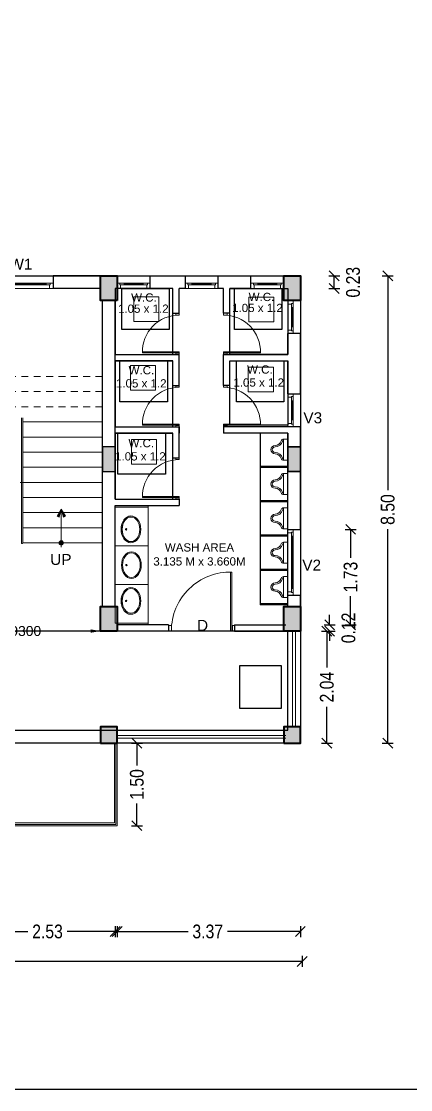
# Model space of a CAD drawing. Header units: metres. Extents: x 2792 to 3145, y -72 to 111.
# Drawn here: x 3051.19 to 3058.27, y -71.97 to -52.54 of the extents above; entities that cross this region are included whole.
import ezdxf
from ezdxf.enums import TextEntityAlignment as Align

# ---------------------------------------------------------------- set-up
doc = ezdxf.new("R2010")
doc.units = ezdxf.units.M
doc.header["$MEASUREMENT"] = 0
doc.header["$PDMODE"] = 35
doc.linetypes.add('HIDDEN', pattern=[0.375, 0.25, -0.125])
for name, color, linetype, lineweight in [('BEAM', 4, 'Continuous', 30), ('BLK_1_FLR_0_WASH', 55, 'Continuous', 5), ('Col', 2, 'Continuous', 40), ('column', 6, 'Continuous', 9), ('DIM', 7, 'Continuous', 18), ('El', 9, 'Continuous', 20), ('Fittings', 9, 'Continuous', 0), ('Frame', 11, 'Continuous', 20), ('Hidden', 8, 'HIDDEN', 0), ('JOI', 4, 'Continuous', 20), ('Stair', 52, 'Continuous', 18), ('Text', 7, 'Continuous', 5), ('WALL', 7, 'Continuous', 30)]:
    doc.layers.add(name, color=color, linetype=linetype, lineweight=lineweight)
for name, color, linetype in [('BLK_1_FLR_0_ EXIT_WIDTH_ STAIR', 1, 'Continuous'), ('BLK_1_FLR_0_BLT_UP_AREA', 44, 'Continuous'), ('BLK_1_FLR_0_CARPET_AREA', 56, 'Continuous'), ('BLK_1_FLR_0_DRINKING_WATER', 7, 'Continuous'), ('BLK_1_FLR_0_URINAL', 235, 'Continuous'), ('BLK_1_FLR_0_WATER_CLOSET', 1, 'Continuous'), ('TOILET_VENTILATION', 6, 'Continuous'), ('WIN', 2, 'Continuous')]:
    doc.layers.add(name, color=color, linetype=linetype)
doc.styles.add('SKR', font='ARIALN.TTF')
doc.styles.get("Standard").update_dxf_attribs({"font": 'arial.ttf'})
doc.dimstyles.new('SKR', dxfattribs={"dimtxt": 0.25, "dimasz": 0.18, "dimexe": 0.1, "dimexo": 0.0625, "dimgap": 0.09, "dimtad": 0, "dimzin": 0, "dimdsep": 46, "dimtxsty": 'SKR', "dimblk": 'OBLIQUE', "dimcen": 0.09, "dimclrd": 8, "dimclre": 8, "dimadec": 0, "dimazin": 0, "dimtfac": 1, "dimtofl": 0, "dimtmove": 2, "dimatfit": 3, "dimfxl": 0, "dimtolj": 1, "dimtzin": 0, "dimarcsym": 0})
doc.dimstyles.get("Standard").update_dxf_attribs({"dimtxt": 0.18, "dimasz": 0.18, "dimexe": 0.18, "dimexo": 0.0625, "dimgap": 0.09, "dimtad": 0, "dimtih": 1, "dimtoh": 1, "dimdec": 4, "dimzin": 0, "dimdsep": 46, "dimtxsty": 'Standard', "dimcen": 0.09, "dimadec": 0, "dimazin": 0, "dimtfac": 1, "dimtdec": 4, "dimtofl": 0, "dimtmove": 0, "dimatfit": 3, "dimfxl": 0, "dimtolj": 1, "dimtzin": 0, "dimarcsym": 0})

# ---------------------------------------------------------------- blocks, each defined once
blk = doc.blocks.new('Z$W@#478')
h = blk.add_hatch(color=256)
h.paths.add_polyline_path([(0, 0), (0.5, -0.87), (0.26, -0.97)])
h.paths.add_polyline_path([(-0.5, -0.87), (-0.26, -0.97), (0, 0)])
for p, q in [((-0.5, -0.87), (0, 0)), ((-0.26, -0.97), (0, 0)), ((0.5, -0.87), (0, 0)), ((0.26, -0.97), (0, 0)), ((-0.5, -0.87), (-0.26, -0.97)), ((0.26, -0.97), (0.5, -0.87))]:
    blk.add_line(p, q)
blk = doc.blocks.new('A$C7F851B0A')
for p, q in [((1.5, 0), (1.5, 32.24)), ((2.25, 0), (2.25, 32.25)), ((1.2, 3), (0, 3)), ((0, 0), (0, 3)), ((1.2, 0), (0, 0)), ((1.2, 0), (1.2, 3)), ((2.25, 0), (1.5, 0)), ((34.5, 0), (34.5, 3)), ((34.5, 3), (36, 3)), ((34.5, 0), (36, 0)), ((36, 0), (36, 3))]:
    blk.add_line(p, q)
blk.add_arc((2.25, 0), 32.25, 0, 91.33258)
blk = doc.blocks.new('C')
at = {"layer": 'column'}
blk.add_hatch(color=2, dxfattribs=at).paths.add_polyline_path([(0, -450), (300, -450), (300, 0), (0, 0)])
at = {"layer": 'column', "color": 6}
blk.add_lwpolyline([(0, -450), (300, -450), (300, 0), (0, 0)], close=True, dxfattribs=at)
blk = doc.blocks.new('C2')
at = {"layer": 'BEAM'}
blk.add_hatch(color=2, dxfattribs=at).paths.add_polyline_path([(230, 0), (0, 0), (0, -450), (230, -450)])
at = {"layer": 'BEAM', "color": 6}
blk.add_lwpolyline([(0, -450), (230, -450), (230, 0), (0, 0)], close=True, dxfattribs=at)
blk = doc.blocks.new('C3')
at = {"layer": 'column'}
blk.add_hatch(color=2, dxfattribs=at).paths.add_polyline_path([(300, -300), (300, 0), (0, 0), (0, -300)])
at = {"layer": 'column', "color": 6}
blk.add_lwpolyline([(0, -300), (300, -300), (300, 0), (0, 0)], close=True, dxfattribs=at)
blk = doc.blocks.new('_Oblique')
at = {"color": 0, "linetype": 'ByBlock', "lineweight": -2}
blk.add_line((-0.5, -0.5), (0.5, 0.5), dxfattribs=at)
blk = doc.blocks.new('*D35')
at = {"layer": 'Defpoints', "color": 0}
for p in [(3055.533, -63.631), (3056.745, -63.631), (3055.581, -65.671)]:
    blk.add_point(p, dxfattribs=at)
at = {"layer": 'DIM', "color": 8, "lineweight": -2}
for p, q in [((3056.645, -63.631), (3056.845, -63.631)), ((3056.745, -63.631), (3056.745, -64.294)), ((3056.745, -65.671), (3056.745, -65.009)), ((3056.645, -65.671), (3056.845, -65.671))]:
    blk.add_line(p, q, dxfattribs=at)
at = {"layer": 'DIM', "color": 8, "lineweight": -2, "xscale": 0.18, "yscale": 0.18, "zscale": 0.18}
for p, rotation in [((3056.745, -63.631), 90), ((3056.745, -65.671), 270)]:
    blk.add_blockref('_Oblique', p, dxfattribs=dict(at, rotation=rotation))
at = {"layer": 'DIM', "color": 0, "insert": (3056.745, -64.651), "char_height": 0.25, "attachment_point": 5, "rotation": 90, "style": 'SKR'}
blk.add_mtext('\\A1;2.04', dxfattribs=at)
blk = doc.blocks.new('*D36')
at = {"layer": 'Defpoints', "color": 0}
for p in [(3055.785, -63.516), (3056.795, -63.516), (3055.533, -63.631)]:
    blk.add_point(p, dxfattribs=at)
at = {"layer": 'DIM', "color": 8, "lineweight": -2}
for p, q in [((3056.795, -63.516), (3056.795, -63.336)), ((3056.695, -63.516), (3056.895, -63.516)), ((3056.695, -63.631), (3056.895, -63.631)), ((3056.795, -63.631), (3056.795, -63.811))]:
    blk.add_line(p, q, dxfattribs=at)
at = {"layer": 'DIM', "color": 8, "lineweight": -2, "xscale": 0.18, "yscale": 0.18, "zscale": 0.18}
for p, rotation in [((3056.795, -63.516), 270), ((3056.795, -63.631), 90)]:
    blk.add_blockref('_Oblique', p, dxfattribs=dict(at, rotation=rotation))
at = {"layer": 'DIM', "color": 0, "insert": (3057.138, -63.574), "char_height": 0.25, "attachment_point": 5, "rotation": 90, "style": 'SKR'}
blk.add_mtext('\\A1;0.12', dxfattribs=at)
blk = doc.blocks.new('*D37')
at = {"layer": 'Defpoints', "color": 0}
for p in [(3056.173, -61.781), (3057.177, -61.781), (3055.785, -63.516)]:
    blk.add_point(p, dxfattribs=at)
at = {"layer": 'DIM', "color": 8, "lineweight": -2}
for p, q in [((3057.077, -61.781), (3057.277, -61.781)), ((3057.177, -61.781), (3057.177, -62.302)), ((3057.177, -63.516), (3057.177, -62.996)), ((3057.077, -63.516), (3057.277, -63.516))]:
    blk.add_line(p, q, dxfattribs=at)
at = {"layer": 'DIM', "color": 8, "lineweight": -2, "xscale": 0.18, "yscale": 0.18, "zscale": 0.18}
for p, rotation in [((3057.177, -61.781), 90), ((3057.177, -63.516), 270)]:
    blk.add_blockref('_Oblique', p, dxfattribs=dict(at, rotation=rotation))
at = {"layer": 'DIM', "color": 0, "insert": (3057.177, -62.649), "char_height": 0.25, "attachment_point": 5, "rotation": 90, "style": 'SKR'}
blk.add_mtext('\\A1;1.73', dxfattribs=at)
blk = doc.blocks.new('*D38')
at = {"layer": 'Defpoints', "color": 0}
for p in [(3055.89, -57.171), (3056.879, -57.171), (3055.885, -57.401)]:
    blk.add_point(p, dxfattribs=at)
at = {"layer": 'DIM', "color": 8, "lineweight": -2}
for p, q in [((3056.779, -57.171), (3056.979, -57.171)), ((3056.879, -57.401), (3056.879, -57.171)), ((3056.779, -57.401), (3056.979, -57.401))]:
    blk.add_line(p, q, dxfattribs=at)
at = {"layer": 'DIM', "color": 8, "lineweight": -2, "xscale": 0.18, "yscale": 0.18, "zscale": 0.18}
for p, rotation in [((3056.879, -57.171), 90), ((3056.879, -57.401), 270)]:
    blk.add_blockref('_Oblique', p, dxfattribs=dict(at, rotation=rotation))
at = {"layer": 'DIM', "color": 0, "insert": (3057.221, -57.286), "char_height": 0.25, "attachment_point": 5, "rotation": 90, "style": 'SKR'}
blk.add_mtext('\\A1;0.23', dxfattribs=at)
blk = doc.blocks.new('*D39')
at = {"layer": 'Defpoints', "color": 0}
for p in [(3055.816, -57.171), (3057.851, -57.171), (3055.816, -65.671)]:
    blk.add_point(p, dxfattribs=at)
at = {"layer": 'DIM', "color": 8, "lineweight": -2}
for p, q in [((3057.751, -57.171), (3057.951, -57.171)), ((3057.851, -57.171), (3057.851, -61.066)), ((3057.851, -65.671), (3057.851, -61.777)), ((3057.751, -65.671), (3057.951, -65.671))]:
    blk.add_line(p, q, dxfattribs=at)
at = {"layer": 'DIM', "color": 8, "lineweight": -2, "xscale": 0.18, "yscale": 0.18, "zscale": 0.18}
for p, rotation in [((3057.851, -57.171), 90), ((3057.851, -65.671), 270)]:
    blk.add_blockref('_Oblique', p, dxfattribs=dict(at, rotation=rotation))
at = {"layer": 'DIM', "color": 0, "insert": (3057.851, -61.421), "char_height": 0.25, "attachment_point": 5, "rotation": 90, "style": 'SKR'}
blk.add_mtext('\\A1;8.50', dxfattribs=at)
blk = doc.blocks.new('*D45')
at = {"layer": 'Defpoints', "color": 0}
for p in [(3052.933, -67.171), (3050.403, -68.671), (3052.933, -69.096)]:
    blk.add_point(p, dxfattribs=at)
at = {"layer": 'DIM', "color": 8, "lineweight": -2}
for p, q in [((3050.403, -68.996), (3050.403, -69.196)), ((3050.403, -69.096), (3051.31, -69.096)), ((3052.933, -69.096), (3052.026, -69.096)), ((3052.933, -68.996), (3052.933, -69.196))]:
    blk.add_line(p, q, dxfattribs=at)
at = {"layer": 'DIM', "color": 8, "lineweight": -2, "xscale": 0.18, "yscale": 0.18, "zscale": 0.18, "rotation": 180}
blk.add_blockref('_Oblique', (3050.403, -69.096), dxfattribs=at)
at = {"layer": 'DIM', "color": 8, "lineweight": -2, "xscale": 0.18, "yscale": 0.18, "zscale": 0.18}
blk.add_blockref('_Oblique', (3052.933, -69.096), dxfattribs=at)
at = {"layer": 'DIM', "color": 0, "insert": (3051.668, -69.096), "char_height": 0.25, "attachment_point": 5, "style": 'SKR'}
blk.add_mtext('\\A1;2.53', dxfattribs=at)
blk = doc.blocks.new('*D46')
at = {"layer": 'Defpoints', "color": 0}
for p in [(3056.263, -64.999), (3052.898, -67.171), (3056.263, -69.096)]:
    blk.add_point(p, dxfattribs=at)
at = {"layer": 'DIM', "color": 8, "lineweight": -2}
for p, q in [((3052.898, -68.996), (3052.898, -69.196)), ((3052.898, -69.096), (3054.224, -69.096)), ((3056.263, -69.096), (3054.937, -69.096)), ((3056.263, -68.996), (3056.263, -69.196))]:
    blk.add_line(p, q, dxfattribs=at)
at = {"layer": 'DIM', "color": 8, "lineweight": -2, "xscale": 0.18, "yscale": 0.18, "zscale": 0.18, "rotation": 180}
blk.add_blockref('_Oblique', (3052.898, -69.096), dxfattribs=at)
at = {"layer": 'DIM', "color": 8, "lineweight": -2, "xscale": 0.18, "yscale": 0.18, "zscale": 0.18}
blk.add_blockref('_Oblique', (3056.263, -69.096), dxfattribs=at)
at = {"layer": 'DIM', "color": 0, "insert": (3054.58, -69.096), "char_height": 0.25, "attachment_point": 5, "style": 'SKR'}
blk.add_mtext('\\A1;3.37', dxfattribs=at)
blk = doc.blocks.new('*D47')
at = {"layer": 'Defpoints', "color": 0}
for p in [(3001.658, -64.908), (3056.298, -64.999), (3056.298, -69.64)]:
    blk.add_point(p, dxfattribs=at)
at = {"layer": 'DIM', "color": 8, "lineweight": -2}
for p, q in [((3001.658, -69.54), (3001.658, -69.74)), ((3056.298, -69.54), (3056.298, -69.74)), ((3001.658, -69.64), (3028.542, -69.64)), ((3056.298, -69.64), (3029.413, -69.64))]:
    blk.add_line(p, q, dxfattribs=at)
at = {"layer": 'DIM', "color": 8, "lineweight": -2, "xscale": 0.18, "yscale": 0.18, "zscale": 0.18, "rotation": 180}
blk.add_blockref('_Oblique', (3001.658, -69.64), dxfattribs=at)
at = {"layer": 'DIM', "color": 8, "lineweight": -2, "xscale": 0.18, "yscale": 0.18, "zscale": 0.18}
blk.add_blockref('_Oblique', (3056.298, -69.64), dxfattribs=at)
at = {"layer": 'DIM', "color": 0, "insert": (3028.978, -69.64), "char_height": 0.25, "attachment_point": 5, "style": 'SKR'}
blk.add_mtext('\\A1;54.64', dxfattribs=at)
blk = doc.blocks.new('*D51')
at = {"layer": 'Defpoints', "color": 0}
for p in [(3052.933, -65.671), (3053.292, -65.671), (3052.933, -67.171)]:
    blk.add_point(p, dxfattribs=at)
at = {"layer": 'DIM', "color": 8, "lineweight": -2}
for p, q in [((3053.192, -65.671), (3053.392, -65.671)), ((3053.292, -65.671), (3053.292, -66.075)), ((3053.292, -67.171), (3053.292, -66.768)), ((3053.192, -67.171), (3053.392, -67.171))]:
    blk.add_line(p, q, dxfattribs=at)
at = {"layer": 'DIM', "color": 8, "lineweight": -2, "xscale": 0.18, "yscale": 0.18, "zscale": 0.18}
for p, rotation in [((3053.292, -65.671), 90), ((3053.292, -67.171), 270)]:
    blk.add_blockref('_Oblique', p, dxfattribs=dict(at, rotation=rotation))
at = {"layer": 'DIM', "color": 0, "insert": (3053.292, -66.421), "char_height": 0.25, "attachment_point": 5, "rotation": 90, "style": 'SKR'}
blk.add_mtext('\\A1;1.50', dxfattribs=at)
blk = doc.blocks.new('A$C52FD6809')
for p, q in [((-7.5, 3), (7.5, 3)), ((-7.5, 3), (-7.5, 3)), ((-7.5, 0), (-7.5, 3)), ((-7.5, 0), (7.5, 0)), ((7.5, 3), (7.5, 3)), ((7.5, 0), (7.5, 3))]:
    blk.add_line(p, q)
for centre, radius, start, end in [((-7.5, 9), 4.5, 286.2602, 0), ((-7.5, 9), 5.5, 286.2602, 0), ((0, 9), 3, 0, 180), ((0, 9), 2, 0, 180), ((7.5, 9), 5.5, 180, 253.7398), ((7.5, 9), 4.5, 180, 253.7398), ((-5.75, 3), 1.75, 106.2602, 180), ((-5.75, 3), 0.75, 106.2602, 180), ((5.75, 3), 0.75, 0, 73.7398), ((5.75, 3), 1.75, 0, 73.7398)]:
    blk.add_arc(centre, radius, start, end)
blk = doc.blocks.new('Z$W@#00390BB8')
blk.add_circle((0, 0.268), 0.0128)
at = {"extrusion": (0, 0, -1)}
for major_axis, ratio in [((-0.243, 0), 0.736842), ((-0.224, 0), 0.714286)]:
    blk.add_ellipse((0, 0.179), major_axis=major_axis, ratio=ratio, dxfattribs=at)
blk = doc.blocks.new('*D250')
at = {"layer": 'BLK_1_FLR_0_ EXIT_WIDTH_ STAIR', "color": 0, "lineweight": -2}
for p, q in [((3049.703, -63.569), (3049.703, -63.451)), ((3052.633, -63.569), (3052.633, -63.451)), ((3049.883, -63.631), (3050.703, -63.631)), ((3052.453, -63.631), (3051.633, -63.631))]:
    blk.add_line(p, q, dxfattribs=at)
at = {"layer": 'BLK_1_FLR_0_ EXIT_WIDTH_ STAIR', "color": 0}
for points in [[(3049.883, -63.601), (3049.883, -63.661), (3049.703, -63.631)], [(3052.453, -63.601), (3052.453, -63.661), (3052.633, -63.631)]]:
    blk.add_solid(points, dxfattribs=at)
at = {"layer": 'Defpoints', "color": 0}
for p in [(3049.703, -63.631), (3049.703, -63.631), (3052.633, -63.631)]:
    blk.add_point(p, dxfattribs=at)
at = {"layer": 'BLK_1_FLR_0_ EXIT_WIDTH_ STAIR', "color": 0, "insert": (3051.168, -63.631), "char_height": 0.18, "attachment_point": 5}
blk.add_mtext('\\A1;2.9300', dxfattribs=at)

msp = doc.modelspace()

# ---------------------------------------------------------------- hatches: boundary and pattern name
at = {"layer": 'DIM'}
h = msp.add_hatch(color=256, dxfattribs=at)
h.paths.add_polyline_path([(3051.91792, -61.98814, 0.41421356), (3051.87959, -62.02647), (3051.91792, -62.02647)])
h.paths.add_polyline_path([(3051.91792, -61.98814), (3051.91792, -62.02647), (3051.95625, -62.02647, 0.41421356)])
h.paths.add_polyline_path([(3051.95625, -62.02647), (3051.91792, -62.02647), (3051.91792, -62.06481, 0.41421356)])
h.paths.add_polyline_path([(3051.91792, -62.02647), (3051.87959, -62.02647, 0.41421356), (3051.91792, -62.06481)])

# ---------------------------------------------------------------- linework, layer by layer
msp.add_lwpolyline([(2999.48408, -24.29748), (3069.27932, -24.29748), (3069.27932, -71.97156), (2999.48408, -71.97156)], close=True)
at = {"layer": 'BLK_1_FLR_0_BLT_UP_AREA', "color": 24}
msp.add_lwpolyline([(3001.69292, -57.17147), (3056.26292, -57.17147), (3056.26292, -65.67147), (3001.69292, -65.67147)], close=True, dxfattribs=at)
at = {"layer": 'BLK_1_FLR_0_CARPET_AREA', "color": 24}
msp.add_lwpolyline([(3056.03292, -63.63147), (3001.92292, -63.63147), (3001.92292, -65.43292), (3056.03292, -65.43292)], close=True, dxfattribs=at)
at = {"layer": 'BLK_1_FLR_0_DRINKING_WATER'}
msp.add_lwpolyline([(3055.15905, -65.0348), (3055.92004, -65.0348), (3055.92004, -64.26441), (3055.15905, -64.26441)], close=True, dxfattribs=at)
at = {"layer": 'BLK_1_FLR_0_URINAL'}
for points in [[(3056.03298, -60.03147), (3055.53298, -60.03147), (3055.53298, -60.63147), (3056.03298, -60.63147)], [(3056.03292, -60.65647), (3055.53292, -60.65647), (3055.53292, -61.25647), (3056.03292, -61.25647)], [(3056.03292, -61.28147), (3055.53292, -61.28147), (3055.53292, -61.88147), (3056.03292, -61.88147)], [(3056.03292, -61.90647), (3055.53292, -61.90647), (3055.53292, -62.50647), (3056.03292, -62.50647)], [(3056.03292, -62.53147), (3055.53292, -62.53147), (3055.53292, -63.13147), (3056.03292, -63.13147)]]:
    msp.add_lwpolyline(points, close=True, dxfattribs=at)
at = {"layer": 'BLK_1_FLR_0_WASH', "color": 60}
for points in [[(3053.69396, -58.00133), (3053.69396, -57.55133), (3053.23696, -57.55133), (3053.23696, -58.00133)], [(3055.7836, -58.00629), (3055.7836, -57.55629), (3055.3266, -57.55629), (3055.3266, -58.00629)], [(3053.63274, -59.25137), (3053.63274, -58.80137), (3053.17574, -58.80137), (3053.17574, -59.25137)], [(3055.77295, -59.281), (3055.77295, -58.831), (3055.31595, -58.831), (3055.31595, -59.281)], [(3053.651, -60.5948), (3053.651, -60.1448), (3053.194, -60.1448), (3053.194, -60.5948)]]:
    msp.add_lwpolyline(points, close=True, dxfattribs=at)
at = {"layer": 'BLK_1_FLR_0_WASH', "color": 55}
for points in [[(3052.89877, -62.0804), (3053.49813, -62.0804), (3053.49855, -61.37826), (3052.89877, -61.37826)], [(3052.89835, -62.78254), (3053.49771, -62.78254), (3053.49813, -62.0804), (3052.89835, -62.0804)], [(3052.89877, -63.48468), (3053.49813, -63.48468), (3053.49855, -62.78254), (3052.89877, -62.78254)]]:
    msp.add_lwpolyline(points, close=True, dxfattribs=at)
at = {"layer": 'BLK_1_FLR_0_WATER_CLOSET', "color": 1}
for points in [[(3053.94798, -57.40147), (3052.89798, -57.40147), (3052.89798, -58.60147), (3053.94798, -58.60147)], [(3054.98292, -57.40147), (3056.03298, -57.40147), (3056.03298, -58.60147), (3054.98292, -58.60147)], [(3053.94798, -58.71647), (3052.89798, -58.71647), (3052.89798, -59.91647), (3053.94798, -59.91647)], [(3054.98292, -58.71647), (3056.03298, -58.71647), (3056.03298, -59.88523), (3054.98292, -59.88523)], [(3053.94798, -60.03147), (3052.89792, -60.03147), (3052.89792, -61.23147), (3053.94798, -61.23147)]]:
    msp.add_lwpolyline(points, close=True, dxfattribs=at)
at = {"layer": 'Col'}
for points in [[(3052.93291, -57.62147), (3052.63291, -57.62147), (3052.63291, -57.17147), (3052.93291, -57.17147)], [(3056.26292, -57.62147), (3055.96292, -57.62147), (3055.96292, -57.17147), (3056.26292, -57.17147)], [(3056.26298, -57.62147), (3055.96298, -57.62147), (3055.96298, -57.17147), (3056.26298, -57.17147)], [(3052.93291, -63.63147), (3052.63291, -63.63147), (3052.63291, -63.18147), (3052.93291, -63.18147)], [(3056.26292, -63.63147), (3055.96292, -63.63147), (3055.96292, -63.18147), (3056.26292, -63.18147)], [(3052.63291, -65.67147), (3052.93291, -65.67147), (3052.93291, -65.37147), (3052.63291, -65.37147)], [(3055.96291, -65.67147), (3056.26291, -65.67147), (3056.26291, -65.37147), (3055.96291, -65.37147)]]:
    msp.add_lwpolyline(points, close=True, dxfattribs=at)
at = {"layer": 'DIM'}
msp.add_line((3051.91792, -61.41253), (3051.91792, -62.10314), dxfattribs=at)
msp.add_circle((3051.91792, -62.02647), 0.03833, dxfattribs=at)
at = {"layer": 'El'}
for p, q in [((3051.76792, -57.17147), (3050.56792, -57.17147)), ((3050.69292, -57.30147), (3051.64292, -57.30147)), ((3052.93291, -57.30147), (3052.93292, -57.30147)), ((3052.93298, -57.17147), (3053.53291, -57.17147)), ((3053.05791, -57.30147), (3053.40791, -57.30147)), ((3054.16858, -57.17147), (3054.76858, -57.17147)), ((3054.16858, -57.30147), (3054.16858, -57.30147)), ((3054.29358, -57.30147), (3054.64358, -57.30148)), ((3055.36285, -57.17147), (3055.96292, -57.17147)), ((3055.36285, -57.30147), (3055.36286, -57.30147)), ((3055.48785, -57.30147), (3055.83785, -57.30147)), ((3051.70542, -57.40147), (3050.63042, -57.40147)), ((3050.69292, -57.33272), (3051.64292, -57.33272)), ((3053.47041, -57.40147), (3052.99541, -57.40147)), ((3053.05791, -57.33272), (3053.40791, -57.33272)), ((3054.70608, -57.40148), (3054.23108, -57.40147)), ((3054.29358, -57.33272), (3054.64358, -57.33273)), ((3055.90035, -57.40147), (3055.42535, -57.40147)), ((3055.48785, -57.33272), (3055.83785, -57.33272)), ((3056.03298, -58.22147), (3056.03298, -57.62147)), ((3056.13298, -57.62147), (3056.13298, -57.62148)), ((3056.26298, -58.22147), (3056.26298, -57.62147)), ((3056.10173, -57.74647), (3056.10173, -58.09647)), ((3056.13298, -57.74647), (3056.13298, -58.09647)), ((3056.26298, -58.60147), (3056.26298, -58.22147)), ((3056.03298, -59.91648), (3056.03298, -59.31648)), ((3056.10173, -59.44148), (3056.10173, -59.79148)), ((3056.13298, -59.31648), (3056.13298, -59.31648)), ((3056.13298, -59.44148), (3056.13298, -59.79148)), ((3056.26298, -59.91648), (3056.26298, -59.31648)), ((3053.49855, -61.34647), (3053.49792, -63.51647)), ((3056.26292, -62.98147), (3056.26292, -61.78147)), ((3056.03292, -62.91897), (3056.03292, -61.84397)), ((3056.10167, -61.90647), (3056.10167, -62.85647)), ((3056.13292, -61.90647), (3056.13292, -62.85647)), ((3056.03292, -63.63147), (3056.03292, -65.37147)), ((3056.26292, -63.63147), (3056.26292, -65.37147)), ((3055.99792, -65.44147), (3052.93292, -65.44147)), ((3055.99792, -65.67147), (3052.93292, -65.67147)), ((3052.93292, -65.67147), (3052.93292, -67.17147)), ((3042.90292, -67.17147), (3052.93292, -67.17147))]:
    msp.add_line(p, q, dxfattribs=at)
at = {"layer": 'Fittings', "extrusion": (0, 0, -1)}
msp.add_ellipse((3053.18424, -61.78022), major_axis=(0, -0.22361), ratio=0.71428571, dxfattribs=at)
msp.add_ellipse((3053.18424, -61.78022), major_axis=(0, -0.22361), ratio=0.71428571, dxfattribs=at)
msp.add_ellipse((3053.18424, -61.78022), major_axis=(0, -0.22361), ratio=0.71428571, dxfattribs=at)
msp.add_ellipse((3053.19238, -62.43147), major_axis=(0, 0.22361), ratio=0.71428571, start_param=3.14159265, end_param=9.42477796, dxfattribs=at)
msp.add_ellipse((3053.19238, -62.43147), major_axis=(0, 0.22361), ratio=0.71428571, start_param=3.14159265, end_param=9.42477796, dxfattribs=at)
msp.add_ellipse((3053.19238, -62.43147), major_axis=(0, 0.22361), ratio=0.71428571, start_param=3.14159265, end_param=9.42477796, dxfattribs=at)
at = {"layer": 'Fittings'}
msp.add_ellipse((3053.18424, -63.08272), major_axis=(0, 0.22361), ratio=0.71428571, dxfattribs=at)
msp.add_ellipse((3053.18424, -63.08272), major_axis=(0, 0.22361), ratio=0.71428571, dxfattribs=at)
msp.add_ellipse((3053.18424, -63.08272), major_axis=(0, 0.22361), ratio=0.71428571, dxfattribs=at)
at = {"layer": 'Frame'}
for p, q in [((3051.64292, -57.33272), (3051.64292, -57.30147)), ((3051.64292, -57.30147), (3051.76792, -57.30147)), ((3051.71792, -57.30147), (3051.71792, -57.33272)), ((3052.93292, -57.30147), (3052.93291, -57.30147)), ((3053.05792, -57.30147), (3052.93292, -57.30147)), ((3052.98291, -57.30147), (3052.98291, -57.33272)), ((3053.05791, -57.33272), (3053.05791, -57.30147)), ((3053.40791, -57.33272), (3053.40791, -57.30147)), ((3053.40791, -57.30147), (3053.53291, -57.30147)), ((3053.48291, -57.30147), (3053.48291, -57.33272)), ((3054.29358, -57.30147), (3054.16858, -57.30147)), ((3054.21858, -57.30147), (3054.21858, -57.33272)), ((3054.29358, -57.33272), (3054.29358, -57.30147)), ((3054.64358, -57.33273), (3054.64358, -57.30148)), ((3054.64358, -57.30148), (3054.76858, -57.30148)), ((3054.71858, -57.30148), (3054.71858, -57.33273)), ((3055.36286, -57.30147), (3055.36285, -57.30147)), ((3055.48786, -57.30147), (3055.36286, -57.30147)), ((3055.41285, -57.30147), (3055.41285, -57.33272)), ((3055.48785, -57.33272), (3055.48785, -57.30147)), ((3055.83785, -57.33272), (3055.83785, -57.30147)), ((3055.83785, -57.30147), (3055.96285, -57.30147)), ((3055.91285, -57.30147), (3055.91285, -57.33272)), ((3051.71792, -57.33272), (3051.64292, -57.33272)), ((3051.70542, -57.40147), (3051.70542, -57.33272)), ((3051.70542, -57.40147), (3051.76792, -57.40147)), ((3052.99541, -57.40147), (3052.93291, -57.40147)), ((3052.98291, -57.33272), (3053.05791, -57.33272)), ((3052.99541, -57.40147), (3052.99541, -57.33272)), ((3053.48291, -57.33272), (3053.40791, -57.33272)), ((3053.47041, -57.40147), (3053.47041, -57.33272)), ((3053.47041, -57.40147), (3053.53291, -57.40147)), ((3054.23108, -57.40147), (3054.16858, -57.40147)), ((3054.21858, -57.33272), (3054.29358, -57.33272)), ((3054.23108, -57.40147), (3054.23108, -57.33272)), ((3054.71858, -57.33273), (3054.64358, -57.33273)), ((3054.70608, -57.40148), (3054.70608, -57.33273)), ((3054.70608, -57.40148), (3054.76858, -57.40148)), ((3055.42535, -57.40147), (3055.36285, -57.40147)), ((3055.41285, -57.33272), (3055.48785, -57.33272)), ((3055.42535, -57.40147), (3055.42535, -57.33272)), ((3055.91285, -57.33272), (3055.83785, -57.33272)), ((3055.90035, -57.40147), (3055.90035, -57.33272)), ((3055.90035, -57.40147), (3055.96285, -57.40147)), ((3056.03298, -57.68397), (3056.03298, -57.62147)), ((3056.03298, -57.68397), (3056.10173, -57.68397)), ((3056.13298, -57.67147), (3056.10173, -57.67147)), ((3056.10173, -57.67147), (3056.10173, -57.74647)), ((3056.13298, -57.62148), (3056.13298, -57.62147)), ((3056.13298, -57.74648), (3056.13298, -57.62148)), ((3056.10173, -57.74647), (3056.13298, -57.74647)), ((3056.03298, -58.15897), (3056.10173, -58.15897)), ((3056.03298, -58.15897), (3056.03298, -58.22147)), ((3056.10173, -58.09647), (3056.13298, -58.09647)), ((3056.10173, -58.17147), (3056.10173, -58.09647)), ((3056.13298, -58.17147), (3056.10173, -58.17147)), ((3056.13298, -58.09647), (3056.13298, -58.22147)), ((3056.03298, -59.37898), (3056.03298, -59.31648)), ((3056.03298, -59.37898), (3056.10173, -59.37898)), ((3056.13298, -59.36648), (3056.10173, -59.36648)), ((3056.10173, -59.36648), (3056.10173, -59.44148)), ((3056.10173, -59.44148), (3056.13298, -59.44148)), ((3056.13298, -59.31648), (3056.13298, -59.31648)), ((3056.13298, -59.44148), (3056.13298, -59.31648)), ((3051.19293, -62.02647), (3051.19293, -59.75147)), ((3051.21793, -62.02647), (3051.21793, -59.75147)), ((3056.10173, -59.79148), (3056.13298, -59.79148)), ((3056.10173, -59.86648), (3056.10173, -59.79148)), ((3056.13298, -59.79148), (3056.13298, -59.91648)), ((3055.53298, -60.63147), (3055.53298, -60.03147)), ((3056.03298, -59.85398), (3056.10173, -59.85398)), ((3056.03298, -59.85398), (3056.03298, -59.91648)), ((3056.13298, -59.86648), (3056.10173, -59.86648)), ((3055.53298, -61.25647), (3055.53298, -60.65647)), ((3055.53298, -61.88147), (3055.53298, -61.28147)), ((3056.03292, -61.84397), (3056.03292, -61.78147)), ((3056.13292, -61.90647), (3056.13292, -61.78147)), ((3055.53298, -62.50647), (3055.53298, -61.90647)), ((3056.03292, -61.84397), (3056.10167, -61.84397)), ((3056.13292, -61.83147), (3056.10167, -61.83147)), ((3056.10167, -61.83147), (3056.10167, -61.90647)), ((3056.10167, -61.90647), (3056.13292, -61.90647)), ((3055.53298, -63.13147), (3055.53298, -62.53147)), ((3056.03292, -62.91897), (3056.10167, -62.91897)), ((3056.03292, -62.91897), (3056.03292, -62.98147)), ((3056.10167, -62.85647), (3056.13292, -62.85647)), ((3056.10167, -62.93147), (3056.10167, -62.85647)), ((3056.13292, -62.93147), (3056.10167, -62.93147)), ((3056.13292, -62.85647), (3056.13292, -62.98147)), ((3056.12292, -65.37147), (3056.12292, -63.63147)), ((3056.17292, -65.37147), (3056.17292, -63.63147)), ((3052.88291, -65.67147), (3052.88291, -67.12147)), ((3052.90791, -65.67147), (3052.90791, -67.14647)), ((3052.93292, -65.53147), (3055.99792, -65.53147)), ((3052.93292, -65.58147), (3055.99792, -65.58147)), ((3042.85291, -67.12147), (3052.88291, -67.12147)), ((3042.87791, -67.14647), (3052.90791, -67.14647))]:
    msp.add_line(p, q, dxfattribs=at)
for points in [[(3056.03298, -60.63147), (3055.53298, -60.63147), (3055.53298, -60.65647), (3056.03298, -60.65647)], [(3056.03298, -61.25647), (3055.53298, -61.25647), (3055.53298, -61.28147), (3056.03298, -61.28147)], [(3056.03298, -61.88147), (3055.53298, -61.88147), (3055.53298, -61.90647), (3056.03298, -61.90647)], [(3056.03298, -62.50647), (3055.53298, -62.50647), (3055.53298, -62.53147), (3056.03298, -62.53147)], [(3056.03298, -63.13147), (3055.53298, -63.13147), (3055.53298, -63.15647), (3056.03298, -63.15647)]]:
    msp.add_lwpolyline(points, close=True, dxfattribs=at)
msp.add_arc((3051.20543, -62.02647), 0.0125, 180, 0, dxfattribs=at)
at = {"layer": 'Hidden', "ltscale": 0.5}
for p, q in [((3052.66792, -59.00147), (3049.66792, -59.00147)), ((3052.66792, -59.27647), (3049.66792, -59.27647)), ((3052.66792, -59.55147), (3049.66792, -59.55147))]:
    msp.add_line(p, q, dxfattribs=at)
at = {"layer": 'Stair', "ltscale": 20}
for p, q in [((3052.66792, -59.82647), (3051.21792, -59.82647)), ((3052.66792, -60.10147), (3051.21792, -60.10147)), ((3052.66792, -60.37647), (3051.21792, -60.37647)), ((3052.66792, -60.65147), (3051.21792, -60.65147)), ((3052.66792, -60.92647), (3051.16792, -60.92647)), ((3052.66792, -61.20147), (3051.21792, -61.20147)), ((3052.66792, -61.47647), (3051.21792, -61.47647)), ((3052.66792, -61.75147), (3051.21792, -61.75147)), ((3052.66792, -62.02647), (3051.21792, -62.02647))]:
    msp.add_line(p, q, dxfattribs=at)
at = {"layer": 'TOILET_VENTILATION'}
for points in [[(3053.87995, -58.14621), (3053.0172, -58.14621), (3053.0172, -57.40147), (3053.87995, -57.40147)], [(3055.92735, -58.14621), (3055.0646, -58.14621), (3055.0646, -57.40147), (3055.92735, -57.40147)], [(3053.84681, -59.46121), (3052.98406, -59.46121), (3052.98406, -58.71647), (3053.84681, -58.71647)], [(3055.96493, -59.46121), (3055.10218, -59.46121), (3055.10218, -58.71647), (3055.96493, -58.71647)], [(3053.80981, -60.77621), (3052.94706, -60.77621), (3052.94706, -60.03147), (3053.80981, -60.03147)]]:
    msp.add_lwpolyline(points, close=True, dxfattribs=at)
at = {"layer": 'WALL'}
for p, q in [((3052.63292, -57.17147), (3051.76792, -57.17147)), ((3051.76792, -57.17147), (3051.76792, -57.40147)), ((3054.76858, -57.40148), (3054.76858, -57.17148)), ((3055.36285, -57.40147), (3055.36285, -57.17147)), ((3052.63292, -57.40147), (3051.76792, -57.40147)), ((3053.94798, -57.85147), (3053.94798, -57.40147)), ((3054.16858, -57.40147), (3054.06298, -57.40147)), ((3054.06298, -57.85147), (3054.06298, -57.40147)), ((3054.86792, -57.40147), (3054.76858, -57.40147)), ((3054.86792, -57.85147), (3054.86792, -57.40147)), ((3055.36285, -57.40147), (3054.98292, -57.40147)), ((3054.98292, -57.85147), (3054.98292, -57.40147)), ((3052.66792, -63.18147), (3052.66792, -57.62147)), ((3052.89792, -58.45147), (3052.89792, -57.62147)), ((3052.89798, -58.60147), (3052.89798, -57.62147)), ((3053.94798, -57.85147), (3054.06298, -57.85147)), ((3054.98292, -57.85147), (3054.86792, -57.85147)), ((3056.03298, -58.60147), (3056.03298, -58.22147)), ((3056.26298, -58.22147), (3056.03298, -58.22147)), ((3056.26298, -59.31648), (3056.26298, -58.22147)), ((3052.89792, -61.23147), (3052.89792, -58.56647)), ((3052.89798, -58.60147), (3054.06298, -58.60147)), ((3054.06298, -59.16647), (3054.06298, -58.60147)), ((3054.86792, -59.16647), (3054.86792, -58.60147)), ((3054.86792, -58.60147), (3056.03298, -58.60147)), ((3052.89798, -59.91647), (3052.89798, -58.71647)), ((3052.89798, -58.71647), (3053.94798, -58.71647)), ((3053.94798, -59.16647), (3053.94798, -58.71647)), ((3054.98292, -59.16647), (3054.98292, -58.71647)), ((3054.98292, -58.71647), (3056.03298, -58.71647)), ((3056.03298, -59.31648), (3056.03298, -58.71647)), ((3053.94798, -59.16647), (3054.06298, -59.16647)), ((3054.98292, -59.16647), (3054.86792, -59.16647)), ((3056.03298, -59.31648), (3056.26298, -59.31648)), ((3052.89798, -59.91647), (3054.06298, -59.91647)), ((3052.89798, -60.03147), (3053.94798, -60.03147)), ((3053.94798, -60.48147), (3053.94798, -60.03147)), ((3054.06298, -59.91647), (3054.06298, -60.03147)), ((3054.06298, -60.48147), (3054.06298, -59.91647)), ((3056.26298, -59.91647), (3054.86792, -59.91647)), ((3054.86792, -59.91647), (3054.86792, -60.03147)), ((3056.03298, -60.03147), (3054.86792, -60.03147)), ((3056.26298, -59.91648), (3056.03298, -59.91648)), ((3056.26298, -60.03147), (3056.26298, -60.03147)), ((3053.94798, -60.48147), (3054.06298, -60.48147)), ((3056.03292, -61.78147), (3056.03292, -60.72733)), ((3056.26292, -60.72733), (3056.03292, -60.72733)), ((3056.26292, -61.78147), (3056.26292, -60.72733)), ((3052.89792, -61.23147), (3054.06298, -61.23147)), ((3052.89792, -63.18147), (3052.89792, -61.34647)), ((3052.89792, -61.34647), (3054.06298, -61.34647)), ((3054.06298, -61.23147), (3054.06298, -61.34647)), ((3056.03292, -61.78147), (3056.26292, -61.78147)), ((3056.03292, -63.18147), (3056.03292, -62.98147)), ((3056.26292, -62.98147), (3056.03292, -62.98147)), ((3056.26292, -63.18147), (3056.26292, -62.98147)), ((3053.86858, -63.51647), (3052.93292, -63.51647)), ((3053.86858, -63.51647), (3053.86858, -63.63147)), ((3055.06858, -63.51647), (3055.99792, -63.51647)), ((3055.06858, -63.51647), (3055.06858, -63.63147)), ((3053.86858, -63.63147), (3052.93292, -63.63147)), ((3055.06858, -63.63147), (3055.99792, -63.63147))]:
    msp.add_line(p, q, dxfattribs=at)
for points in [[(3053.94798, -57.40147), (3053.53291, -57.40147), (3053.53291, -57.17147), (3054.16858, -57.17147), (3054.16858, -57.40147)], [(3054.76858, -57.17147), (3055.36285, -57.17147)], [(3056.03298, -60.03147), (3056.03298, -60.27733), (3056.26298, -60.27733), (3056.26298, -59.91648), (3056.03298, -59.91648)]]:
    msp.add_lwpolyline(points, dxfattribs=at)
at = {"layer": 'WIN'}
for p, q in [((3051.64292, -57.31397), (3050.69292, -57.31397)), ((3053.40791, -57.31397), (3053.05791, -57.31397)), ((3054.64358, -57.31398), (3054.29358, -57.31397)), ((3055.83785, -57.31397), (3055.48785, -57.31397)), ((3051.64292, -57.32022), (3050.69292, -57.32022)), ((3053.40791, -57.32022), (3053.05791, -57.32022)), ((3054.64358, -57.32023), (3054.29358, -57.32022)), ((3055.83785, -57.32022), (3055.48785, -57.32022)), ((3056.11423, -58.09647), (3056.11423, -57.74647)), ((3056.12048, -58.09647), (3056.12048, -57.74647)), ((3056.11423, -59.79148), (3056.11423, -59.44148)), ((3056.12048, -59.79148), (3056.12048, -59.44148)), ((3056.11417, -62.85647), (3056.11417, -61.90647)), ((3056.12042, -62.85647), (3056.12042, -61.90647))]:
    msp.add_line(p, q, dxfattribs=at)

# ---------------------------------------------------------------- block references
at = {"layer": 'BEAM', "xscale": 0.001, "yscale": 0.001, "zscale": 0.001}
for name, p in [('C', (3052.63285, -57.17147)), ('C', (3055.96285, -57.17147)), ('C2', (3052.66792, -60.27733)), ('C2', (3056.03292, -60.27733)), ('C', (3052.63285, -63.18147)), ('C', (3055.96285, -63.18147)), ('C3', (3052.63291, -65.37147)), ('C3', (3055.96292, -65.37147))]:
    msp.add_blockref(name, p, dxfattribs=at)
at = {"layer": 'DIM', "xscale": -0.15, "yscale": 0.15, "zscale": 0.15}
msp.add_blockref('Z$W@#478', (3051.91792, -61.41253), dxfattribs=at)
at = {"layer": 'Fittings', "xscale": 0.0255555555555576, "yscale": 0.0255555555555576, "zscale": 0.0255555555555576, "rotation": 90.00000000000004}
for p in [(3056.03298, -60.33147), (3056.03298, -60.95647), (3056.03298, -61.58147), (3056.03298, -62.20647), (3056.03298, -62.83147)]:
    msp.add_blockref('A$C52FD6809', p, dxfattribs=at)
at = {"layer": 'Fittings'}
for p, rotation in [((3053.36313, -61.78022), 90), ((3053.37127, -62.43147), 90.00000000000004)]:
    msp.add_blockref('Z$W@#00390BB8', p, dxfattribs=dict(at, rotation=rotation))
at = {"layer": 'Fittings', "xscale": -1, "rotation": 90}
msp.add_blockref('Z$W@#00390BB8', (3053.36313, -63.08272), dxfattribs=at)
at = {"layer": 'Frame'}
for p, xscale, yscale, zscale, rotation in [((3054.06298, -58.60147), -0.0208333333305745, -0.0208333333305745, 0.0208333333305745, 269.9974024783865), ((3054.86792, -58.60147), 0.0208333333305745, -0.0208333333305745, 0.0208333333305745, 90.00259752161426), ((3054.06298, -59.91647), -0.0208333333305745, -0.0208333333305745, 0.0208333333305745, 269.9974024783865), ((3054.86792, -59.91647), 0.0208333333305745, -0.0208333333305745, 0.0208333333305745, 90.00259752161426), ((3054.06298, -61.23147), -0.0208333333305745, -0.0208333333305745, 0.0208333333305745, 269.9974024783865), ((3055.06858, -63.63142), 0.0333333933341044, -0.0333333933341044, 0.0333333933341044, 180.0025975216138)]:
    msp.add_blockref('A$C7F851B0A', p, dxfattribs=dict(at, xscale=xscale, yscale=yscale, zscale=zscale, rotation=rotation))

# ---------------------------------------------------------------- texts
at = {"layer": 'JOI'}
for s, p in [('W1', (3051.18485, -56.95653)), ('V3', (3056.48869, -59.75166)), ('V2', (3056.46889, -62.43207)), ('D', (3054.48568, -63.52679))]:
    msp.add_text(s, height=0.2, dxfattribs=at).set_placement(p, align=Align.MIDDLE_CENTER)
at = {"layer": 'Text'}
for s, p in [('W.C.', (3053.42005, -57.56365)), ('W.C.', (3055.55613, -57.55387)), ('1.05 x 1.2', (3053.40885, -57.76727)), ('1.05 x 1.2', (3055.48325, -57.75347)), ('W.C.', (3053.37437, -58.88644)), ('W.C.', (3055.52704, -58.87322)), ('1.05 x 1.2', (3053.37176, -59.12547)), ('1.05 x 1.2', (3055.50604, -59.10999)), ('W.C.', (3053.37184, -60.21357)), ('1.05 x 1.2', (3053.3562, -60.45338)), ('WASH AREA', (3054.42907, -62.10952)), ('3.135 M x 3.660M', (3054.42907, -62.36384))]:
    msp.add_text(s, height=0.15, dxfattribs=at).set_placement(p, align=Align.MIDDLE_CENTER)
msp.add_text('UP', height=0.2, dxfattribs=at).set_placement((3051.91055, -62.22869), align=Align.TOP_CENTER)

# ---------------------------------------------------------------- dimensions: what is measured, and where the dimension line sits
at = {"layer": 'BLK_1_FLR_0_ EXIT_WIDTH_ STAIR'}
dim = msp.add_aligned_dim(p1=(3052.63297, -63.63147), p2=(3049.70298, -63.63147), distance=0, dimstyle='Standard', dxfattribs=at)
dim.commit()
dim.dimension.update_dxf_attribs({"geometry": '*D250', "text_midpoint": (3051.16798, -63.63147)})
at = {"layer": 'DIM'}
for base, p1, p2, picture, middle in [((3057.85115, -57.17147), (3055.81644, -65.67147), (3055.81644, -57.17147), '*D39', (3057.85115, -61.42147)), ((3057.176769019, -61.7814724632), (3055.7845228407, -63.5164724628), (3056.1727910898, -61.7814724632), '*D37', (3057.176769019, -62.648972463)), ((3056.74494, -63.63147), (3055.58139, -65.67147), (3055.53325, -63.63147), '*D35', (3056.74494, -64.65147)), ((3053.29238, -65.67147), (3052.93292, -67.17147), (3052.93292, -65.67147), '*D51', (3053.29238, -66.42147))]:
    dim = msp.add_linear_dim(base=base, p1=p1, p2=p2, angle=90, dimstyle='SKR', override={"dimpost": '\\X'}, dxfattribs=at)
    dim.commit()
    dim.dimension.update_dxf_attribs({"geometry": picture, "text_midpoint": middle})
for base, p1, p2, picture, middle in [((3056.87897, -57.17147), (3055.88543, -57.40147), (3055.88951, -57.17147), '*D38', (3057.22147, -57.28647)), ((3056.7953048948, -63.5164724628), (3055.5332517195, -63.6314724632), (3055.7845228407, -63.5164724628), '*D36', (3057.1378050938, -63.573972463))]:
    dim = msp.add_linear_dim(base=base, p1=p1, p2=p2, angle=90, dimstyle='SKR', override={"dimpost": '\\X'}, dxfattribs=at)
    dim.commit()
    dim.dimension.update_dxf_attribs({"geometry": picture, "text_midpoint": middle, "dimtype": 160})
for base, p1, p2, picture, middle in [((3056.29792, -69.63957), (3001.65791, -64.90805), (3056.29792, -64.99888), '*D47', (3028.97791, -69.63957)), ((3056.26292, -69.09585), (3052.89791, -67.17147), (3056.26292, -64.99888), '*D46', (3054.58041, -69.09585)), ((3052.93292, -69.09585), (3050.40292, -68.67147), (3052.93292, -67.17147), '*D45', (3051.66792, -69.09585))]:
    dim = msp.add_linear_dim(base=base, p1=p1, p2=p2, dimstyle='SKR', override={"dimpost": '\\X'}, dxfattribs=at)
    dim.commit()
    dim.dimension.update_dxf_attribs({"geometry": picture, "text_midpoint": middle})

doc.saveas('drawing.dxf')
